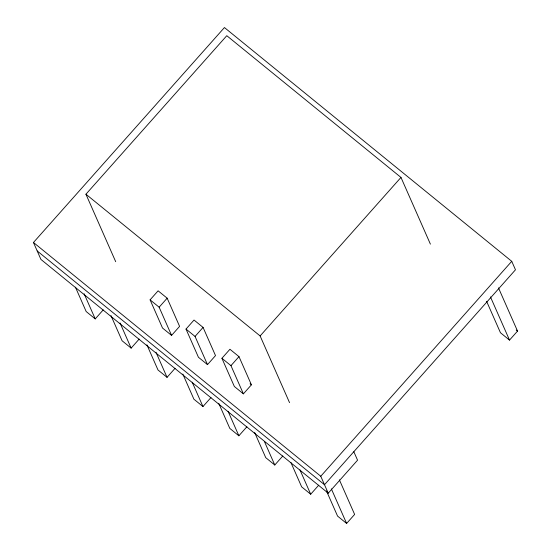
<?xml version="1.0" encoding="UTF-8"?>
<svg xmlns="http://www.w3.org/2000/svg" width="551" height="551" viewBox="0 0 551 551"><rect width="100%" height="100%" fill="white"/><g stroke="black" fill="none" stroke-linecap="round" stroke-linejoin="round"><path stroke-width="0.83" d="M353.825 451.717L357.558 460.188L328.238 493.193L40.932 259.425L33.466 242.481L224.436 27.55L511.741 261.319L515.474 269.79L324.498 484.722L37.199 250.953M115.703 261.697L85.935 194.214L226.785 35.698L400.976 177.429L430.4 244.134M75.432 287.181L86.176 311.535L95.227 318.905L103.244 309.876M150.092 299.847L158.109 290.825L167.16 298.187L179.598 326.378L171.575 335.401L162.524 328.038L150.092 299.847L159.143 307.21L171.575 335.401M159.143 307.21L167.16 298.187M110.999 315.613L122.088 340.759L131.138 348.122L139.155 339.099M186.004 329.071L194.028 320.041L203.071 327.404L215.51 355.602L207.486 364.624L198.436 357.262L186.004 329.071L195.054 336.434L207.486 364.624M195.054 336.434L203.071 327.404M146.91 344.836L157.999 369.983L167.049 377.345L175.066 368.316M221.915 358.288L229.939 349.265L238.982 356.628L251.421 384.818L243.397 393.848L234.354 386.485L221.915 358.288L230.965 365.65L243.397 393.848M230.965 365.65L238.982 356.628M289.544 402.65L260.127 335.945L400.976 177.429M182.822 374.053L193.911 399.2L202.961 406.562L210.978 397.54M218.733 403.277L229.822 428.423L238.872 435.786L246.896 426.763M254.645 432.501L265.74 457.647L274.784 465.01L282.808 455.98M328.238 493.193L320.765 476.25L511.741 261.319M290.907 462.503L301.652 486.864L310.702 494.226L318.719 485.204M326.474 490.941L337.563 516.087L346.613 523.45L354.63 514.427L339.382 479.845M486.602 301.314L500.466 332.749L509.517 340.112L517.534 331.089L498.476 287.863M516.246 330.035L517.534 331.089M85.935 194.214L260.127 335.945M250.126 383.772L251.421 384.818M33.466 242.481L320.765 476.25M490.452 296.893L509.517 340.112M331.365 488.875L346.613 523.45M299.958 469.865L310.702 494.226M264.39 441.434L274.784 465.01M228.128 411.425L238.872 435.786M192.216 382.208L202.961 406.562M155.961 352.199L167.049 377.345M120.042 322.976L131.138 348.122M84.131 293.759L95.227 318.905"/></g></svg>
